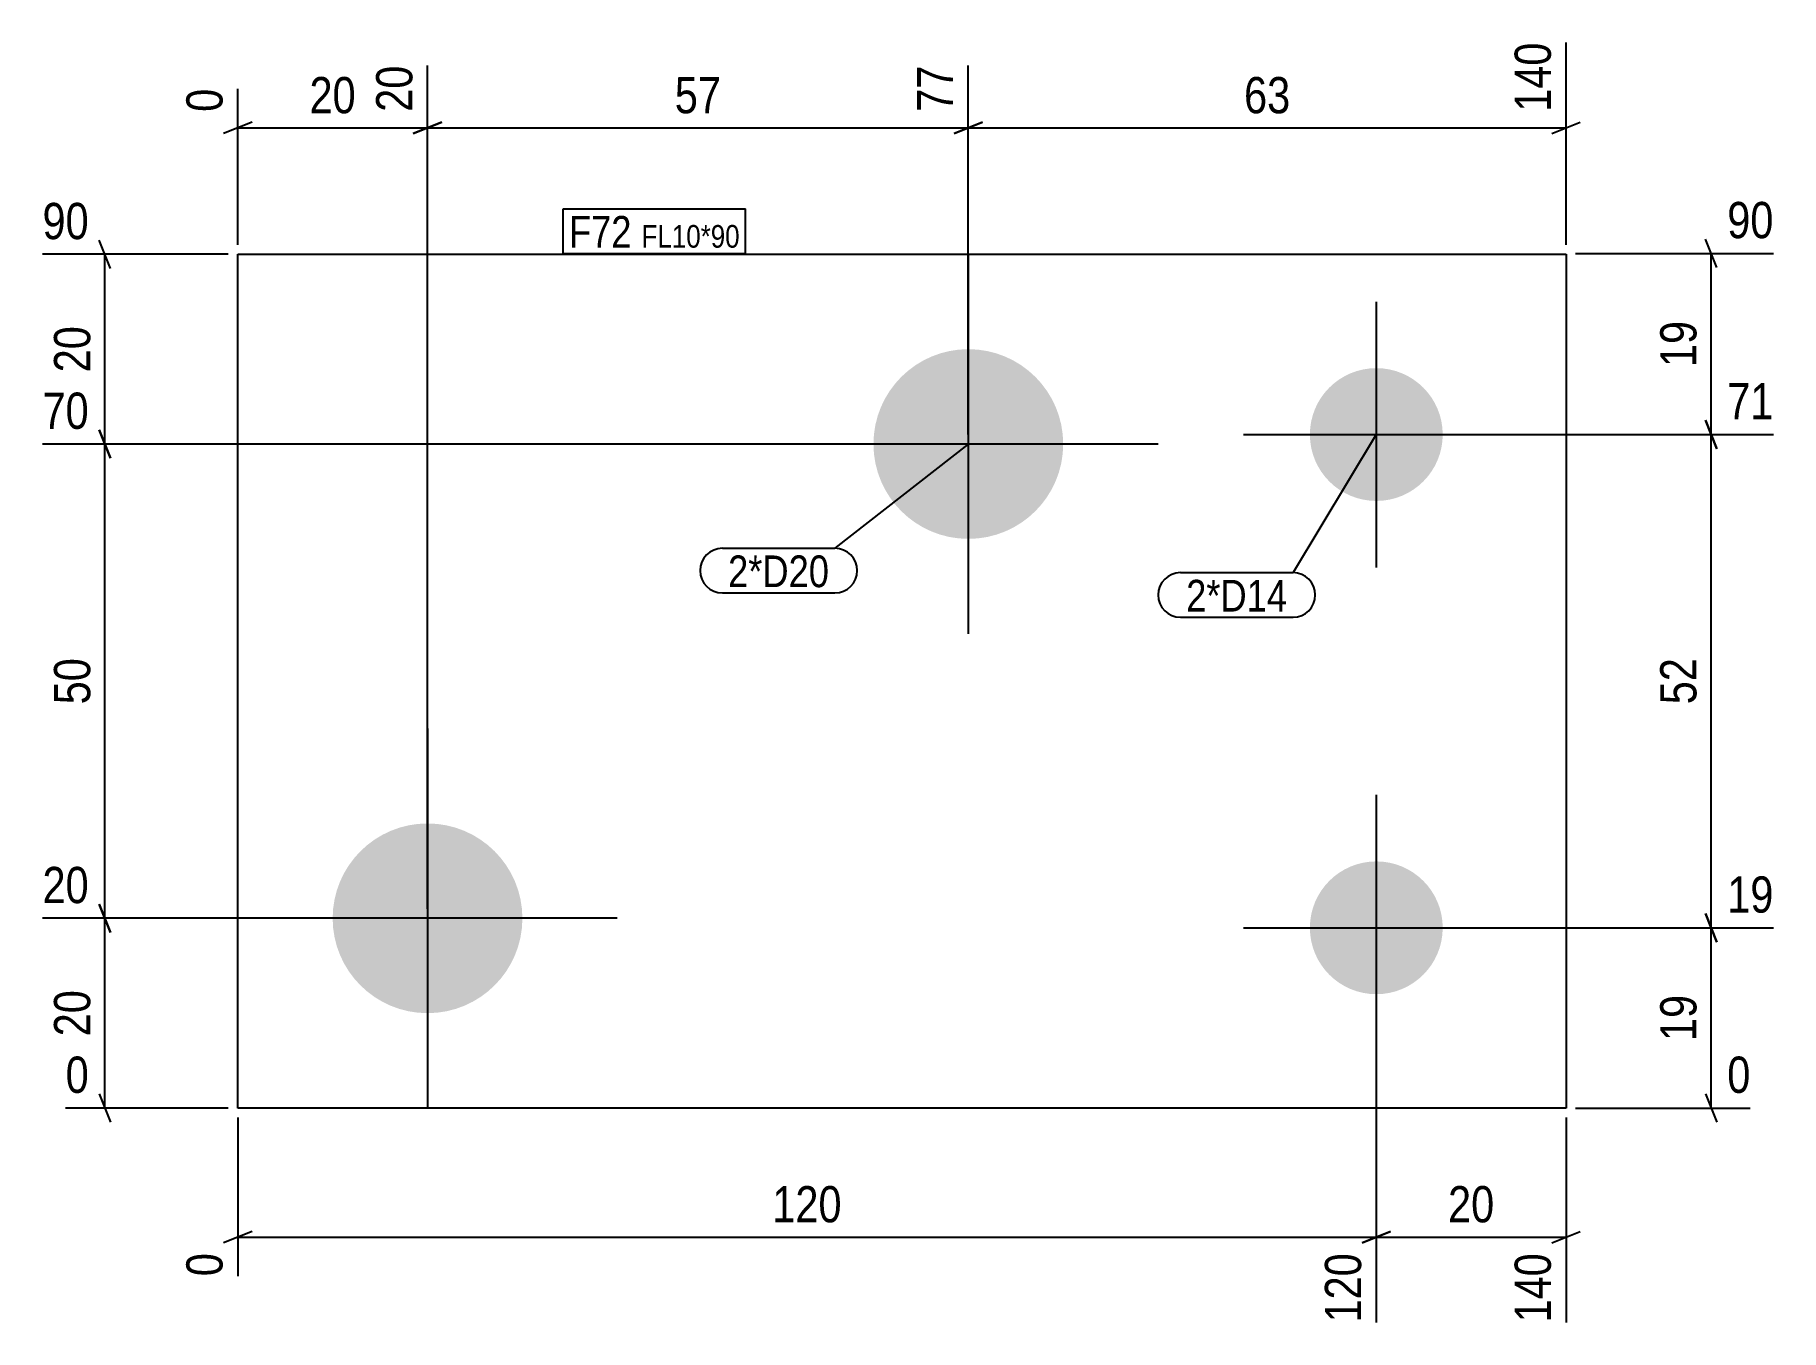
# Model space of a CAD drawing. Header units: millimetres. Extents: x 2 to 186, y 2 to 139.
import ezdxf

# ---------------------------------------------------------------- set-up
doc = ezdxf.new("R2010")
doc.units = ezdxf.units.MM
for name, color, linetype in [('MÅLSÆTNING', 7, 'Continuous'), ('STÅL', 7, 'Continuous'), ('TEKST', 7, 'Continuous')]:
    doc.layers.add(name, color=color, linetype=linetype)
doc.styles.add('Arial Narrow', font='ARIALN.TTF', dxfattribs={"height": 0.2})

msp = doc.modelspace()

# ---------------------------------------------------------------- hatches: boundary and pattern name
at = {"layer": 'STÅL', "linetype": 'Continuous'}
for points in [[(100.58, 85.61, -1), (100.58, 105.61, -1)], [(143.58, 103.61, -1), (143.58, 89.61, -1)], [(43.58, 35.61, -1), (43.58, 55.61, -1)], [(143.58, 51.61, -1), (143.58, 37.61, -1)]]:
    msp.add_hatch(color=3, dxfattribs=at).paths.add_polyline_path(points)

# ---------------------------------------------------------------- linework, layer by layer
at = {"layer": 'MÅLSÆTNING', "color": 7, "linetype": 'Continuous'}
for p, q in [((163.58, 116.61), (163.58, 137.94)), ((43.58, 46.61), (43.58, 135.5)), ((43.58, 46.61), (43.58, 135.5)), ((100.58, 96.61), (100.58, 135.5)), ((100.58, 96.61), (100.58, 135.5)), ((23.58, 116.61), (23.58, 133.06)), ((25.08, 129.53), (22.08, 128.33)), ((23.58, 128.93), (43.58, 128.93)), ((45.08, 129.53), (42.08, 128.33)), ((42.08, 128.33), (45.08, 129.53)), ((43.58, 128.93), (100.58, 128.93)), ((102.08, 129.53), (99.08, 128.33)), ((99.08, 128.33), (102.08, 129.53)), ((100.58, 128.93), (163.58, 128.93)), ((162.08, 128.33), (165.08, 129.53)), ((10.18, 114.11), (8.97, 117.11)), ((179.47, 114.21), (178.27, 117.21)), ((22.58, 115.61), (3, 115.61)), ((9.58, 95.61), (9.58, 115.61)), ((164.58, 115.71), (185.44, 115.71)), ((178.87, 96.61), (178.87, 115.71)), ((178.27, 98.11), (179.47, 95.11)), ((179.47, 95.11), (178.27, 98.11)), ((8.97, 97.11), (10.18, 94.11)), ((10.18, 94.11), (8.97, 97.11)), ((144.58, 96.61), (185.44, 96.61)), ((144.58, 96.61), (185.44, 96.61)), ((178.87, 44.61), (178.87, 96.61)), ((99.58, 95.61), (3, 95.61)), ((99.58, 95.61), (3, 95.61)), ((9.58, 45.61), (9.58, 95.61)), ((8.97, 47.11), (10.18, 44.11)), ((10.18, 44.11), (8.97, 47.11)), ((178.27, 46.11), (179.47, 43.11)), ((179.47, 43.11), (178.27, 46.11)), ((42.58, 45.61), (3, 45.61)), ((42.58, 45.61), (3, 45.61)), ((9.58, 25.61), (9.58, 45.61)), ((144.58, 44.61), (185.44, 44.61)), ((144.58, 44.61), (185.44, 44.61)), ((178.87, 25.61), (178.87, 44.61)), ((143.58, 43.61), (143.58, 3)), ((143.58, 43.61), (143.58, 3)), ((8.97, 27.11), (10.18, 24.11)), ((178.27, 27.11), (179.47, 24.11)), ((22.58, 25.61), (5.44, 25.61)), ((23.58, 24.61), (23.58, 7.88)), ((163.58, 24.61), (163.58, 3)), ((164.58, 25.61), (183, 25.61)), ((25.08, 12.61), (22.08, 11.41)), ((23.58, 12.01), (143.58, 12.01)), ((145.08, 12.61), (142.08, 11.41)), ((142.08, 11.41), (145.08, 12.61)), ((143.58, 12.01), (163.58, 12.01)), ((162.08, 11.41), (165.08, 12.61))]:
    msp.add_line(p, q, dxfattribs=at)
at = {"layer": 'STÅL', "color": 2, "linetype": 'Continuous'}
for p, q in [((23.58, 25.61), (23.58, 115.61)), ((23.58, 115.61), (163.58, 115.61)), ((163.58, 115.61), (163.58, 25.61)), ((163.58, 25.61), (23.58, 25.61))]:
    msp.add_line(p, q, dxfattribs=at)
at = {"layer": 'STÅL', "color": 3, "linetype": 'Continuous'}
for p, q in [((100.58, 115.61), (100.58, 75.61)), ((143.58, 110.61), (143.58, 82.61)), ((129.58, 96.61), (157.58, 96.61)), ((120.58, 95.61), (80.58, 95.61)), ((43.58, 65.61), (43.58, 25.61)), ((143.58, 58.61), (143.58, 30.61)), ((63.58, 45.61), (23.58, 45.61)), ((129.58, 44.61), (157.58, 44.61))]:
    msp.add_line(p, q, dxfattribs=at)

# ---------------------------------------------------------------- wipeouts: each hides what was drawn before it
at = {"color": 0}
for points in [[(85.92, 80.52), (85.92, 84.02), (75.26, 84.02), (75.26, 80.52)], [(134.2, 77.95), (134.2, 81.45), (123.54, 81.45), (123.54, 77.95)]]:
    msp.add_wipeout(points, dxfattribs=at).dxf.layer = 'TEKST'

# ---------------------------------------------------------------- next in the draw order: wipeouts: each hides what was drawn before it
at = {"color": 0, "linetype": 'Continuous'}
for points in [[(162.78, 138.74), (157.18, 138.74), (157.18, 129.83), (162.78, 129.83)], [(99.78, 136.3), (94.18, 136.3), (94.18, 129.83), (99.78, 129.83)], [(22.78, 133.86), (17.18, 133.86), (17.18, 129.83), (22.78, 129.83)], [(8.67, 116.41), (8.67, 122.01), (2.2, 122.01), (2.2, 116.41)], [(186.24, 116.51), (186.24, 122.11), (179.77, 122.11), (179.77, 116.51)], [(186.24, 97.41), (186.24, 103.01), (179.77, 103.01), (179.77, 97.41)], [(8.67, 46.41), (8.67, 52.01), (2.2, 52.01), (2.2, 46.41)], [(186.24, 45.41), (186.24, 51.01), (179.77, 51.01), (179.77, 45.41)], [(183.8, 26.41), (183.8, 32.01), (179.77, 32.01), (179.77, 26.41)], [(22.78, 11.11), (17.18, 11.11), (17.18, 7.07), (22.78, 7.07)], [(142.78, 11.11), (137.18, 11.11), (137.18, 2.2), (142.78, 2.2)], [(162.78, 11.11), (157.18, 11.11), (157.18, 2.2), (162.78, 2.2)]]:
    msp.add_wipeout(points, dxfattribs=at).dxf.layer = 'MÅLSÆTNING'
at = {"color": 0}
for points, layer in [([(36.82, 129.68), (36.82, 135.28), (30.34, 135.28), (30.34, 129.68)], 'MÅLSÆTNING'), ([(75.32, 129.68), (75.32, 135.28), (68.84, 135.28), (68.84, 129.68)], 'MÅLSÆTNING'), ([(135.32, 129.68), (135.32, 135.28), (128.84, 135.28), (128.84, 129.68)], 'MÅLSÆTNING'), ([(8.82, 108.85), (3.22, 108.85), (3.22, 102.37), (8.82, 102.37)], 'MÅLSÆTNING'), ([(178.12, 109.4), (172.52, 109.4), (172.52, 102.92), (178.12, 102.92)], 'MÅLSÆTNING'), ([(8.82, 73.85), (3.22, 73.85), (3.22, 67.37), (8.82, 67.37)], 'MÅLSÆTNING'), ([(178.12, 73.85), (172.52, 73.85), (172.52, 67.37), (178.12, 67.37)], 'MÅLSÆTNING'), ([(8.82, 38.85), (3.22, 38.85), (3.22, 32.37), (8.82, 32.37)], 'MÅLSÆTNING'), ([(178.12, 38.35), (172.52, 38.35), (172.52, 31.87), (178.12, 31.87)], 'MÅLSÆTNING'), ([(88.04, 12.76), (88.04, 18.36), (79.12, 18.36), (79.12, 12.76)], 'MÅLSÆTNING'), ([(156.82, 12.76), (156.82, 18.36), (150.34, 18.36), (150.34, 12.76)], 'MÅLSÆTNING'), ([(65.09, 116.31), (65.09, 119.81), (58.48, 119.81), (58.48, 116.31)], 'TEKST'), ([(76.49, 116.31), (76.49, 118.81), (66.14, 118.81), (66.14, 116.31)], 'TEKST'), ([(85.92, 80.52), (85.92, 84.02), (75.26, 84.02), (75.26, 80.52)], 'TEKST'), ([(134.2, 77.95), (134.2, 81.45), (123.54, 81.45), (123.54, 77.95)], 'TEKST')]:
    msp.add_wipeout(points, dxfattribs=at).dxf.layer = layer

# ---------------------------------------------------------------- next in the draw order: linework, layer by layer
at = {"layer": 'TEKST', "color": 7, "linetype": 'Continuous'}
for p, q in [((143.58, 96.61), (134.8, 82.05)), ((100.58, 95.61), (86.52, 84.62)), ((74.66, 84.62), (86.52, 84.62)), ((122.94, 82.05), (134.8, 82.05)), ((74.66, 79.92), (86.52, 79.92)), ((122.94, 77.35), (134.8, 77.35))]:
    msp.add_line(p, q, dxfattribs=at)
for centre, start, end in [((74.66, 82.27), 90, 270), ((86.52, 82.27), 270, 90), ((122.94, 79.7), 90, 270), ((134.8, 79.7), 270, 90)]:
    msp.add_arc(centre, 2.35, start, end, dxfattribs=at)

# ---------------------------------------------------------------- next in the draw order: texts
at = {"layer": 'MÅLSÆTNING', "color": 3, "linetype": 'Continuous', "style": 'Arial Narrow'}
for s, height, p in [('140', 3.818, (161.98, 130.63)), ('77', 3.818, (98.98, 130.63)), ('0', 3.82, (21.98, 130.63)), ('0', 3.82, (21.98, 7.88)), ('120', 3.818, (141.98, 3)), ('140', 3.818, (161.98, 3))]:
    msp.add_text(s, height=height, rotation=90.0002, dxfattribs=at).set_placement(p)
at = {"layer": 'MÅLSÆTNING', "color": 3, "style": 'Arial Narrow'}
for s, p in [('20', (31.14, 130.48)), ('57', (69.64, 130.48)), ('63', (129.64, 130.48)), ('120', (79.92, 13.56)), ('20', (151.14, 13.56))]:
    msp.add_text(s, height=3.818, dxfattribs=at).set_placement(p)
at = {"layer": 'MÅLSÆTNING', "color": 3, "linetype": 'Continuous', "style": 'Arial Narrow'}
for s, height, p in [('90', 3.818, (3, 117.21)), ('90', 3.818, (180.57, 117.31)), ('71', 3.818, (180.57, 98.21)), ('20', 3.818, (3, 47.21)), ('19', 3.818, (180.57, 46.21)), ('0', 3.82, (180.57, 27.21))]:
    msp.add_text(s, height=height, dxfattribs=at).set_placement(p)
at = {"layer": 'MÅLSÆTNING', "color": 3, "style": 'Arial Narrow'}
for s, p in [('20', (8.03, 103.17)), ('19', (177.32, 103.72)), ('50', (8.03, 68.17)), ('52', (177.32, 68.17)), ('20', (8.03, 33.17)), ('19', (177.32, 32.67))]:
    msp.add_text(s, height=3.818, rotation=90.0002, dxfattribs=at).set_placement(p)
at = {"layer": 'TEKST', "color": 3, "style": 'Arial Narrow'}
for s, p in [('2*D20', (75.26, 80.52)), ('2*D14', (123.54, 77.95))]:
    msp.add_text(s, height=3.34, dxfattribs=at).set_placement(p)

# ---------------------------------------------------------------- next in the draw order: wipeouts: each hides what was drawn before it
at = {"color": 0, "linetype": 'Continuous'}
for points in [[(42.78, 136.3), (37.18, 136.3), (37.18, 129.83), (42.78, 129.83)], [(8.67, 96.41), (8.67, 102.01), (2.2, 102.01), (2.2, 96.41)], [(8.67, 26.41), (8.67, 32.01), (4.64, 32.01), (4.64, 26.41)]]:
    msp.add_wipeout(points, dxfattribs=at).dxf.layer = 'MÅLSÆTNING'
at = {"color": 0}
for points in [[(65.09, 116.31), (65.09, 119.81), (58.48, 119.81), (58.48, 116.31)], [(76.49, 116.31), (76.49, 118.81), (66.14, 118.81), (66.14, 116.31)]]:
    msp.add_wipeout(points, dxfattribs=at).dxf.layer = 'TEKST'

# ---------------------------------------------------------------- next in the draw order: linework, layer by layer
at = {"layer": 'TEKST', "color": 7, "linetype": 'Continuous'}
for p, q in [((57.88, 120.41), (77.09, 120.41)), ((57.88, 115.71), (57.88, 120.41)), ((77.09, 115.71), (77.09, 120.41)), ((57.88, 115.71), (77.09, 115.71))]:
    msp.add_line(p, q, dxfattribs=at)

# ---------------------------------------------------------------- next in the draw order: texts
at = {"layer": 'MÅLSÆTNING', "color": 3, "linetype": 'Continuous', "style": 'Arial Narrow'}
msp.add_text('20', height=3.818, rotation=90.0002, dxfattribs=at).set_placement((41.98, 130.63))
for s, height, p in [('70', 3.818, (3, 97.21)), ('0', 3.82, (5.44, 27.21))]:
    msp.add_text(s, height=height, dxfattribs=at).set_placement(p)
at = {"layer": 'TEKST', "color": 3, "style": 'Arial Narrow'}
for s, height, p in [('F72', 3.34, (58.48, 116.31)), ('FL10*90', 2.386, (66.14, 116.31))]:
    msp.add_text(s, height=height, dxfattribs=at).set_placement(p)

doc.saveas('drawing.dxf')
